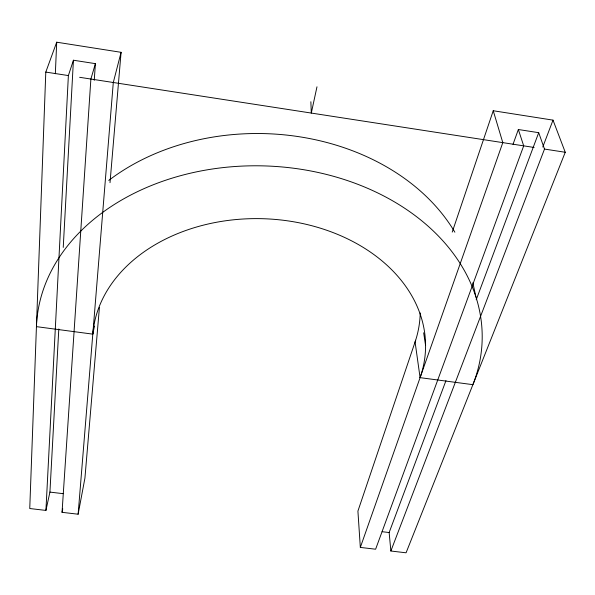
<?xml version="1.0" encoding="UTF-8"?>
<svg xmlns="http://www.w3.org/2000/svg" width="595" height="595" viewBox="0 0 595 595"><rect width="100%" height="100%" fill="white"/><g stroke="black" fill="none" stroke-linecap="round" stroke-linejoin="round"><path stroke-width="0.89" d="M110.015 182.672L121.083 52.315L56.703 42.2L45.793 72.084L29.75 508.524L45.919 510.428L49.928 492.095L58.801 328.976M55.342 73.75L56.703 42.2M45.919 510.428L68.38 75.572L73.423 60.229L95.393 63.65L94.248 80.332M63.241 247.423L73.423 60.229M99.417 307.466L84.921 478.135L78.124 514.214L62.044 512.325L90.879 79.046L95.393 63.65M78.124 514.214L113.295 82.504L121.083 52.315M62.044 512.325L62.75 508.829M92.798 334.137A166.578 125.151 1.6 0 1 285.451 220.537A166.578 125.151 1.6 0 1 420.085 377.647L472.891 384.668A222.961 168.162 1.6 0 0 294.54 168.348A222.961 168.162 1.6 0 0 36.436 326.64L92.798 334.137L94.486 326.067M316.979 86.811L311.297 113.072L310.873 101.745M415.674 340.228L357.915 511.098L360.332 547.415L375.616 549.215L523.697 145.857L518.349 129.517L538.706 132.685L544.507 149.07L390.863 551.007L406.073 552.8L565.25 152.268L553.008 120.131L493.24 110.744L452.23 232.08M360.332 547.415L502.805 142.629L493.24 110.744M513.009 144.362L518.349 129.517M390.863 551.007L389.145 532.54L445.967 380.629M476.216 299.746L538.706 132.685M542.789 146.995L553.008 120.131M49.928 492.095L63.13 493.671M382.087 531.699L389.145 532.54M45.793 72.084L68.38 75.572M79.641 77.305L534.109 147.463M544.507 149.07L565.25 152.268M472.854 282.781L475.94 297.039M423.662 332.806L425.581 345.487M420.085 377.647L415.079 341.991A160.256 123.753 1.6 0 0 420.219 312.933M108.751 180.426A214.438 166.191 1.6 0 1 454.87 232.214"/></g></svg>
